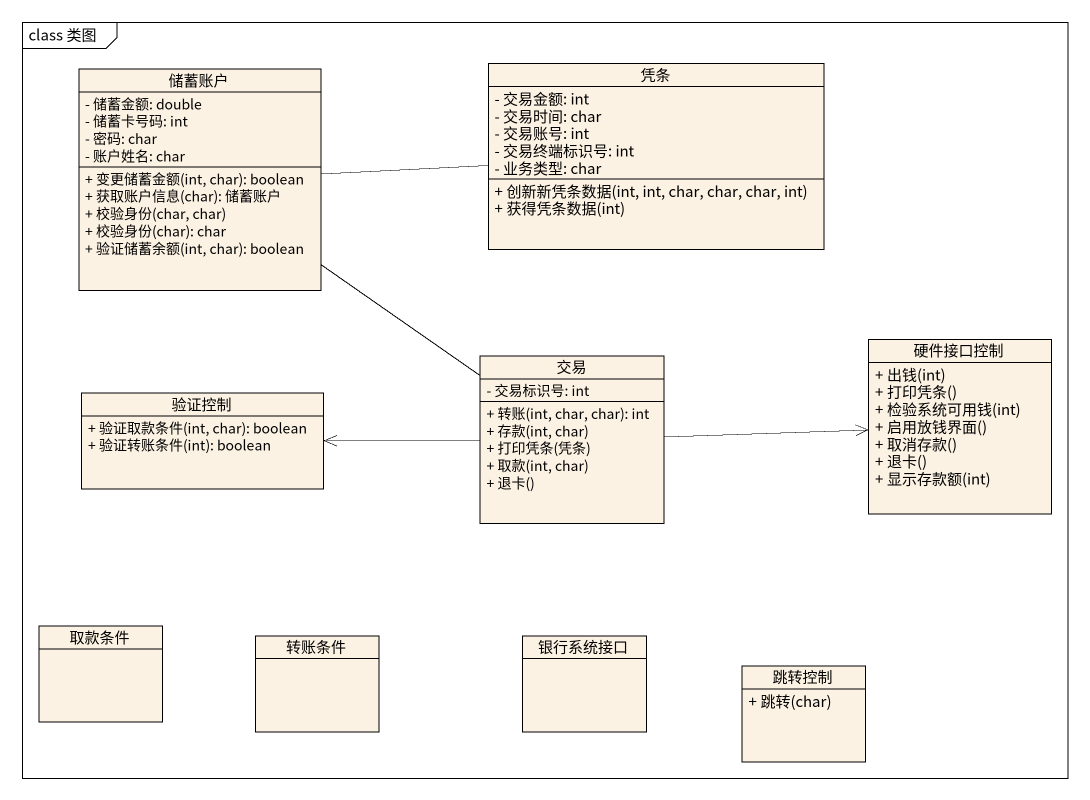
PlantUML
@startuml
mainframe class 类图
hide circle
hide empty members
skinparam classAttributeIconSize 0
class 储蓄账户 {
  - 储蓄金额: double
  - 储蓄卡号码: int
  - 密码: char
  - 账户姓名: char
  + 变更储蓄金额(int, char): boolean
  + 获取账户信息(char): 储蓄账户
  + 校验身份(char, char)
  + 校验身份(char): char
  + 验证储蓄余额(int, char): boolean
}
class 凭条 {
  - 交易金额: int
  - 交易时间: char
  - 交易账号: int
  - 交易终端标识号: int
  - 业务类型: char
  + 创新新凭条数据(int, int, char, char, char, int)
  + 获得凭条数据(int)
}
class 交易 {
  - 交易标识号: int
  + 转账(int, char, char): int
  + 存款(int, char)
  + 打印凭条(凭条)
  + 取款(int, char)
  + 退卡()
}
class 硬件接口控制 {
  + 出钱(int)
  + 打印凭条()
  + 检验系统可用钱(int)
  + 启用放钱界面()
  + 取消存款()
  + 退卡()
  + 显示存款额(int)
}
class 验证控制 {
  + 验证取款条件(int, char): boolean
  + 验证转账条件(int): boolean
}
class 取款条件
class 转账条件
class 银行系统接口
class 跳转控制 {
  + 跳转(char)
}
储蓄账户 -right- 凭条
储蓄账户 -- 交易
交易 -right-> 硬件接口控制
交易 -left-> 验证控制
@enduml
